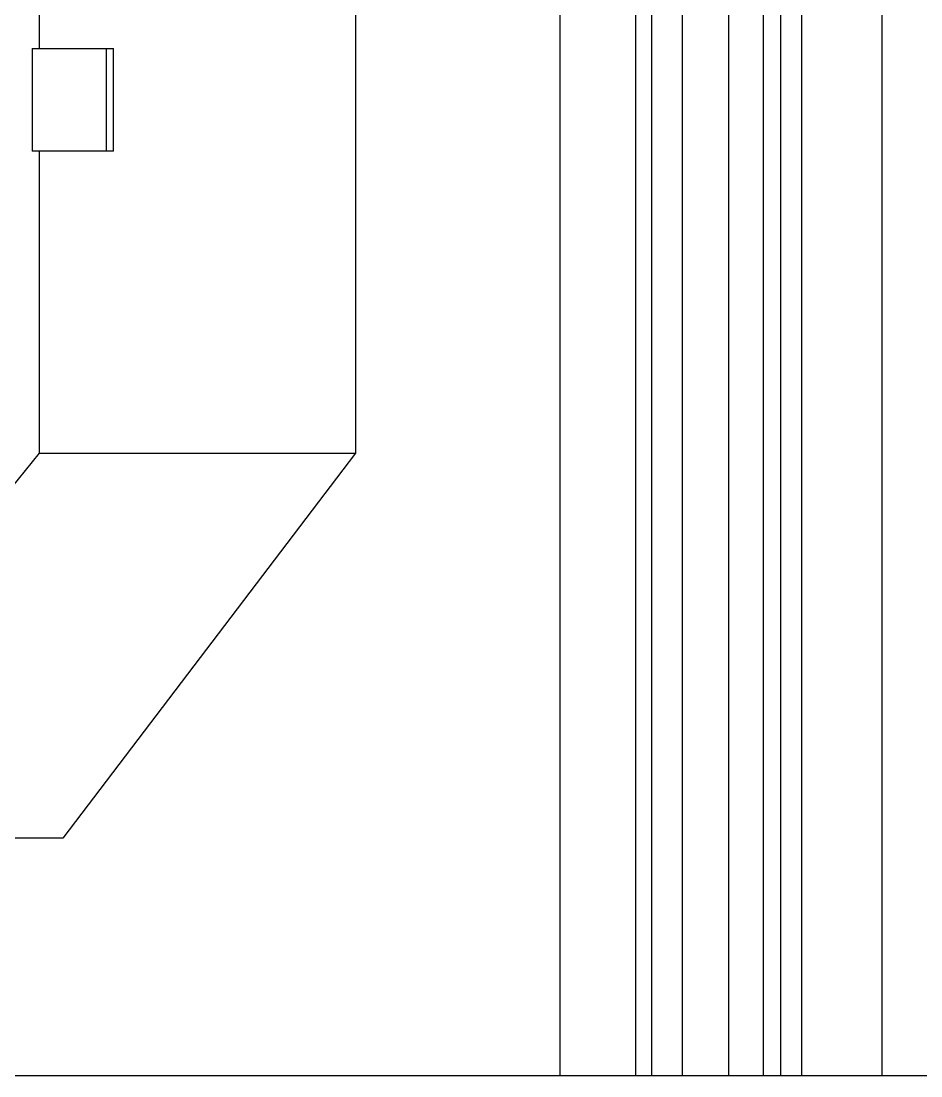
# Model space of a CAD drawing. Header units: millimetres. Extents: x -4172 to 126100, y -2 to 142133.
# Drawn here: x 32335 to 33036, y 43018 to 43839 of the extents above; entities that cross this region are included whole.
import ezdxf

# ---------------------------------------------------------------- set-up
doc = ezdxf.new("R2010")
doc.units = ezdxf.units.MM
doc.header["$LTSCALE"] = 100
doc.layers.add('Visible', color=7, linetype='Continuous', lineweight=25)

msp = doc.modelspace()

# ---------------------------------------------------------------- linework, layer by layer
at = {"layer": 'Visible'}
for p, q in [((32886.33, 43017.58), (32886.33, 48882.58)), ((32913.1, 48882.58), (32913.1, 43017.58)), ((32813.74, 43017.58), (32813.74, 48877.58)), ((32850.22, 43017.58), (32850.22, 48877.58)), ((32926.67, 43017.58), (32926.67, 48877.58)), ((32943.11, 43017.58), (32943.11, 48877.58)), ((33005.79, 43017.58), (33005.79, 48877.58)), ((32754.84, 43017.58), (32754.84, 44517.58)), ((32826.13, 44517.58), (32826.13, 43017.58)), ((32349.35, 43817.58), (32349.35, 44052.58)), ((32595.44, 44052.58), (32595.44, 43502.58)), ((32343.81, 43817.58), (32401.51, 43817.58)), ((32343.81, 43817.58), (32343.81, 43737.58)), ((32401.51, 43817.58), (32407.05, 43817.58)), ((32401.51, 43737.58), (32401.51, 43817.58)), ((32407.05, 43737.58), (32407.05, 43817.58)), ((32401.51, 43737.58), (32343.81, 43737.58)), ((32349.35, 43502.58), (32349.35, 43737.58)), ((32407.05, 43737.58), (32401.51, 43737.58)), ((32106.91, 43202.58), (32349.35, 43502.58)), ((32349.35, 43502.58), (32595.44, 43502.58)), ((32595.44, 43502.58), (32367.46, 43202.58)), ((32367.46, 43202.58), (32211.14, 43202.58)), ((36087.08, 43017.58), (28301.63, 43017.58))]:
    msp.add_line(p, q, dxfattribs=at)

doc.saveas('drawing.dxf')
